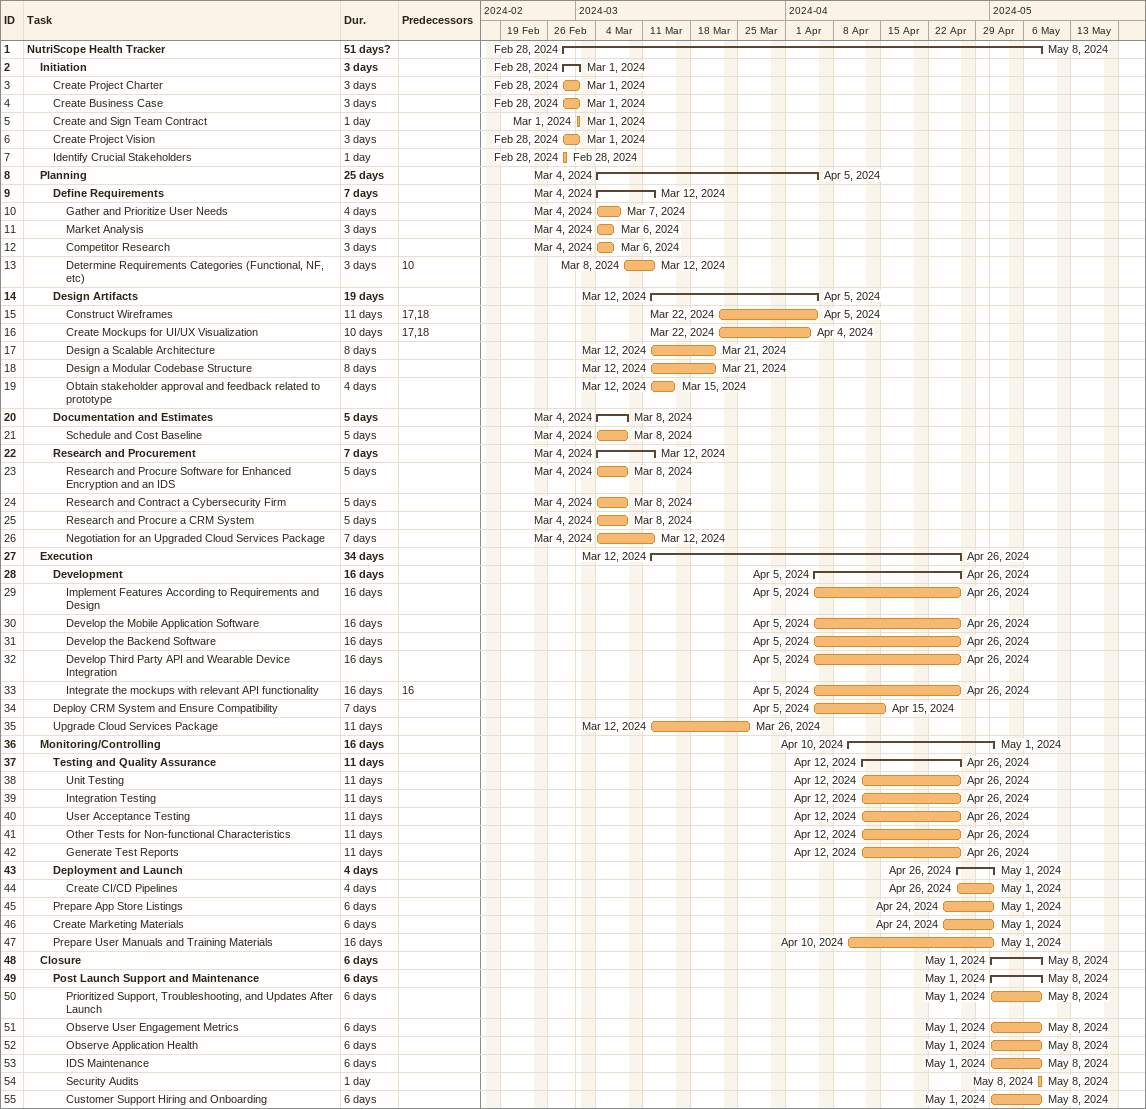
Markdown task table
| ID | Level | Task | Duration | Start | Finish | Predecessors |
|---|---|---|---|---|---|---|
| 1 | 1 | **NutriScope Health Tracker** | 51d? | 2024-02-28 | 2024-05-08 |  |
| 2 | 2 | **Initiation** | 3d | 2024-02-28 | 2024-03-01 |  |
| 3 | 3 | Create Project Charter | 3d | 2024-02-28 | 2024-03-01 |  |
| 4 | 3 | Create Business Case | 3d | 2024-02-28 | 2024-03-01 |  |
| 5 | 3 | Create and Sign Team Contract | 1d | 2024-03-01 | 2024-03-01 |  |
| 6 | 3 | Create Project Vision | 3d | 2024-02-28 | 2024-03-01 |  |
| 7 | 3 | Identify Crucial Stakeholders | 1d | 2024-02-28 | 2024-02-28 |  |
| 8 | 2 | **Planning** | 25d | 2024-03-04 | 2024-04-05 |  |
| 9 | 3 | **Define Requirements** | 7d | 2024-03-04 | 2024-03-12 |  |
| 10 | 4 | Gather and Prioritize User Needs | 4d | 2024-03-04 | 2024-03-07 |  |
| 11 | 4 | Market Analysis | 3d | 2024-03-04 | 2024-03-06 |  |
| 12 | 4 | Competitor Research | 3d | 2024-03-04 | 2024-03-06 |  |
| 13 | 4 | Determine Requirements Categories (Functional, NF, etc) | 3d | 2024-03-08 | 2024-03-12 | 10 |
| 14 | 3 | **Design Artifacts** | 19d | 2024-03-12 | 2024-04-05 |  |
| 15 | 4 | Construct Wireframes | 11d | 2024-03-22 | 2024-04-05 | 17, 18 |
| 16 | 4 | Create Mockups for UI/UX Visualization | 10d | 2024-03-22 | 2024-04-04 | 17, 18 |
| 17 | 4 | Design a Scalable Architecture | 8d | 2024-03-12 | 2024-03-21 |  |
| 18 | 4 | Design a Modular Codebase Structure | 8d | 2024-03-12 | 2024-03-21 |  |
| 19 | 4 | Obtain stakeholder approval and feedback related to prototype | 4d | 2024-03-12 | 2024-03-15 |  |
| 20 | 3 | **Documentation and Estimates** | 5d | 2024-03-04 | 2024-03-08 |  |
| 21 | 4 | Schedule and Cost Baseline | 5d | 2024-03-04 | 2024-03-08 |  |
| 22 | 3 | **Research and Procurement** | 7d | 2024-03-04 | 2024-03-12 |  |
| 23 | 4 | Research and Procure Software for Enhanced Encryption and an IDS | 5d | 2024-03-04 | 2024-03-08 |  |
| 24 | 4 | Research and Contract a Cybersecurity Firm | 5d | 2024-03-04 | 2024-03-08 |  |
| 25 | 4 | Research and Procure a CRM System | 5d | 2024-03-04 | 2024-03-08 |  |
| 26 | 4 | Negotiation for an Upgraded Cloud Services Package | 7d | 2024-03-04 | 2024-03-12 |  |
| 27 | 2 | **Execution** | 34d | 2024-03-12 | 2024-04-26 |  |
| 28 | 3 | **Development** | 16d | 2024-04-05 | 2024-04-26 |  |
| 29 | 4 | Implement Features According to Requirements and Design | 16d | 2024-04-05 | 2024-04-26 |  |
| 30 | 4 | Develop the Mobile Application Software | 16d | 2024-04-05 | 2024-04-26 |  |
| 31 | 4 | Develop the Backend Software | 16d | 2024-04-05 | 2024-04-26 |  |
| 32 | 4 | Develop Third Party API and Wearable Device Integration | 16d | 2024-04-05 | 2024-04-26 |  |
| 33 | 4 | Integrate the mockups with relevant API functionality | 16d | 2024-04-05 | 2024-04-26 | 16 |
| 34 | 3 | Deploy CRM System and Ensure Compatibility | 7d | 2024-04-05 | 2024-04-15 |  |
| 35 | 3 | Upgrade Cloud Services Package | 11d | 2024-03-12 | 2024-03-26 |  |
| 36 | 2 | **Monitoring/Controlling** | 16d | 2024-04-10 | 2024-05-01 |  |
| 37 | 3 | **Testing and Quality Assurance** | 11d | 2024-04-12 | 2024-04-26 |  |
| 38 | 4 | Unit Testing | 11d | 2024-04-12 | 2024-04-26 |  |
| 39 | 4 | Integration Testing | 11d | 2024-04-12 | 2024-04-26 |  |
| 40 | 4 | User Acceptance Testing | 11d | 2024-04-12 | 2024-04-26 |  |
| 41 | 4 | Other Tests for Non-functional Characteristics | 11d | 2024-04-12 | 2024-04-26 |  |
| 42 | 4 | Generate Test Reports | 11d | 2024-04-12 | 2024-04-26 |  |
| 43 | 3 | **Deployment and Launch** | 4d | 2024-04-26 | 2024-05-01 |  |
| 44 | 4 | Create CI/CD Pipelines | 4d | 2024-04-26 | 2024-05-01 |  |
| 45 | 3 | Prepare App Store Listings | 6d | 2024-04-24 | 2024-05-01 |  |
| 46 | 3 | Create Marketing Materials | 6d | 2024-04-24 | 2024-05-01 |  |
| 47 | 3 | Prepare User Manuals and Training Materials | 16d | 2024-04-10 | 2024-05-01 |  |
| 48 | 2 | **Closure** | 6d | 2024-05-01 | 2024-05-08 |  |
| 49 | 3 | **Post Launch Support and Maintenance** | 6d | 2024-05-01 | 2024-05-08 |  |
| 50 | 4 | Prioritized Support, Troubleshooting, and Updates After Launch | 6d | 2024-05-01 | 2024-05-08 |  |
| 51 | 4 | Observe User Engagement Metrics | 6d | 2024-05-01 | 2024-05-08 |  |
| 52 | 4 | Observe Application Health | 6d | 2024-05-01 | 2024-05-08 |  |
| 53 | 4 | IDS Maintenance | 6d | 2024-05-01 | 2024-05-08 |  |
| 54 | 4 | Security Audits | 1d | 2024-05-08 | 2024-05-08 |  |
| 55 | 4 | Customer Support Hiring and Onboarding | 6d | 2024-05-01 | 2024-05-08 |  |
